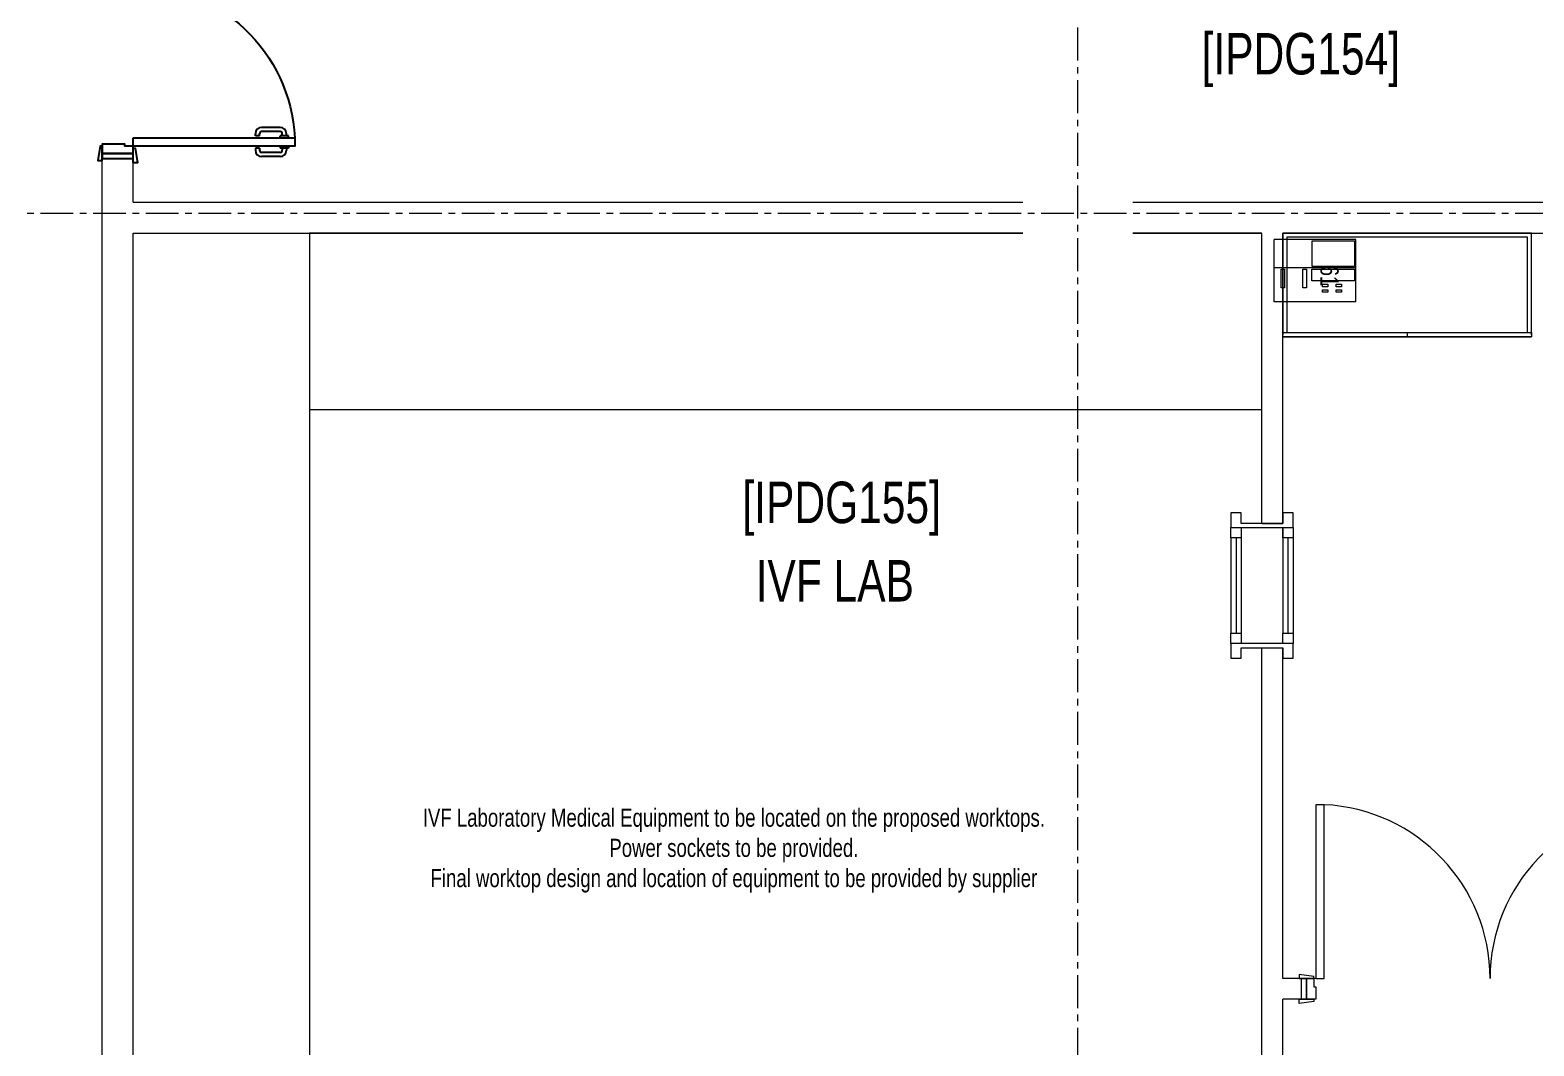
# Model space of a CAD drawing. Header units: millimetres. Extents: x 26027 to 581921, y 7230 to 233891.
# Drawn here: x 526695 to 533948, y 182079 to 186980 of the extents above; entities that cross this region are included whole.
import ezdxf

# ---------------------------------------------------------------- set-up
doc = ezdxf.new("R2010")
doc.units = ezdxf.units.MM
doc.header["$LTSCALE"] = 5
doc.linetypes.add('CENTER', pattern=[50.8, 31.75, -6.35, 6.35, -6.35])
doc.linetypes.add('HIDDEN2', pattern=[0.1875, 0.125, -0.0625])
for name, color, linetype, lineweight in [('1ST-WNDW', 7, 'Continuous', 5), ('72_EGR_BASE_TEXT', 7, 'Continuous', 5), ('Medical Equipment and Furniture', 163, 'Continuous', 0), ('Walls', 32, 'Continuous', 5)]:
    doc.layers.add(name, color=color, linetype=linetype, lineweight=lineweight)
for name, color, linetype in [('axes', 9, 'Continuous'), ('GE-ARCHITECTURAL_ELEMENTS', 8, 'Continuous'), ('GE-FURNITURE', 8, 'Continuous')]:
    doc.layers.add(name, color=color, linetype=linetype)
doc.layers.add('Wooden Joinery', color=7, linetype='Continuous', lineweight=5, true_color=0xffdcd1)
doc.styles.add('X3G_ENTITY_257CFD', font='swisscl.ttf', dxfattribs={"height": 200})
doc.styles.add('X3G_ENTITY_2587EA', font='swisscl.ttf', dxfattribs={"height": 200})

# ---------------------------------------------------------------- blocks, each defined once
blk = doc.blocks.new('ME11129-P')
for p, q in [((0, 0.3), (0.395, 0.3)), ((0, 0), (0, 0.3)), ((0.395, 0), (0.395, 0.3)), ((0, 0.1631), (0.395, 0.1631)), ((0, 0), (0.395, 0))]:
    blk.add_line(p, q)
for points in [[(0.0075, 0.2943), (0.0075, 0.1703), (0.2112, 0.1703), (0.2112, 0.2943)], [(0.0075, 0.1574), (0.0075, 0.1), (0.2124, 0.1), (0.2124, 0.1574)], [(0.2393, 0.1574), (0.2393, 0.0673), (0.2557, 0.0673), (0.2557, 0.1574)], [(0.3447, 0.1574), (0.3447, 0.0673), (0.3611, 0.0673), (0.3611, 0.1574)], [(0.0696, 0.0837), (0.0696, 0.072), (0.0953, 0.072), (0.0953, 0.0837)], [(0.1351, 0.0837), (0.1351, 0.072), (0.1609, 0.072), (0.1609, 0.0837)], [(0.0696, 0.0579), (0.0696, 0.0462), (0.0953, 0.0462), (0.0953, 0.0579)], [(0.1351, 0.0579), (0.1351, 0.0462), (0.1609, 0.0462), (0.1609, 0.0579)]]:
    blk.add_lwpolyline(points, close=True)
blk = doc.blocks.new('A$C72370EFE')
at = {"layer": 'GE-ARCHITECTURAL_ELEMENTS'}
for p, q in [((-0.05, -0.07), (-0.05, -0.16)), ((-0.03, -0.07), (-0.03, -0.16)), ((-0.01, -0.04), (-0.02, -0.04)), ((-0.01, -0.06), (-0.02, -0.06)), ((-0.01, -0.03), (-0.01, -0.07)), ((0, -0.03), (-0.01, -0.03)), ((0, -0.07), (-0.01, -0.07)), ((0.04, -0.03), (0.05, -0.03)), ((0.04, -0.07), (0.05, -0.07)), ((0.05, -0.03), (0.05, -0.07)), ((0.05, -0.04), (0.06, -0.04)), ((0.05, -0.06), (0.06, -0.06)), ((0.07, -0.07), (0.07, -0.16)), ((0.09, -0.07), (0.09, -0.16)), ((-0.01, -0.17), (-0.02, -0.17)), ((-0.01, -0.19), (-0.02, -0.19)), ((-0.01, -0.17), (-0.01, -0.19)), ((0.05, -0.17), (0.06, -0.17)), ((0.05, -0.17), (0.05, -0.19)), ((0.05, -0.19), (0.06, -0.19))]:
    blk.add_line(p, q, dxfattribs=at)
for centre, radius, start, end in [((-0.02, -0.07), 0.03, 90, 180), ((-0.02, -0.07), 0.01, 90, 180), ((0.06, -0.07), 0.03, 0, 90), ((0.06, -0.07), 0.01, 0, 90), ((-0.02, -0.16), 0.03, 180, 270), ((-0.02, -0.16), 0.01, 180, 270), ((0.06, -0.16), 0.01, 270, 0), ((0.06, -0.16), 0.03, 270, 0)]:
    blk.add_arc(centre, radius, start, end, dxfattribs=at)
blk = doc.blocks.new('DR1')
at = {"layer": 'GE-FURNITURE', "elevation": 0}
for points in [[(1743402.9, 41721.9), (1743392.9, 41721.9), (1743382.9, 41791.9), (1743402.9, 41791.9)], [(1743552.9, 41731.9), (1743562.9, 41731.9), (1743572.9, 41801.9), (1743552.9, 41801.9)], [(1743552.9, 41681.9), (1744331.9, 41681.9), (1744331.9, 41721.9), (1743552.9, 41721.9)], [(1743402.9, 40941.9), (1743392.9, 40941.9), (1743382.9, 40871.9), (1743402.9, 40871.9)], [(1743552.9, 40931.9), (1743562.9, 40931.9), (1743572.9, 40861.9), (1743552.9, 40861.9)]]:
    blk.add_lwpolyline(points, close=True, dxfattribs=at)
for points in [[(1743552.9, 41756.9), (1743402.9, 41756.9), (1743402.9, 41781.9), (1743552.9, 41781.9), (1743552.9, 41756.9)], [(1743552.9, 41756.9), (1743552.9, 41721.9), (1743512.9, 41721.9), (1743512.9, 41711.9), (1743402.9, 41711.9), (1743402.9, 41756.9), (1743552.9, 41756.9)], [(1743552.9, 40906.9), (1743552.9, 40941.9), (1743512.9, 40941.9), (1743512.9, 40951.9), (1743402.9, 40951.9), (1743402.9, 40906.9), (1743552.9, 40906.9)], [(1743552.9, 40906.9), (1743402.9, 40906.9), (1743402.9, 40881.9), (1743552.9, 40881.9), (1743552.9, 40906.9)]]:
    blk.add_lwpolyline(points, dxfattribs=at)
at = {"layer": 'GE-FURNITURE'}
blk.add_arc((1743552.9, 41721.9, 0), 780, 270, 357.0603, dxfattribs=at)
at = {"layer": 'GE-FURNITURE', "xscale": -999.9999999998856, "yscale": 999.9999999998856, "zscale": 999.9999999998854, "rotation": 270}
blk.add_blockref('A$C72370EFE', (1744331.9, 41681.9, 0), dxfattribs=at)
blk = doc.blocks.new('WND6')
at = {"color": 0, "linetype": 'Continuous'}
for p, q in [((-0.2, 0.1), (-0.2, -0.1)), ((0, 0.1), (-0.2, 0.1)), ((0, -0.1), (0, 0.1)), ((-0.2, -0.1), (0, -0.1))]:
    blk.add_line(p, q, dxfattribs=at)
blk = doc.blocks.new('1-W9')
at = {"layer": '1ST-WNDW', "color": 94, "linetype": 'Continuous'}
for p, q in [((53, 25), (7, 25)), ((53, 20), (7, 20)), ((58, 0), (7, 0)), ((53, -5), (7, -5))]:
    blk.add_line(p, q, dxfattribs=at)
at = {"layer": '1ST-WNDW', "color": 8, "linetype": 'Continuous'}
for p, q in [((53, 22.5), (7, 22.5)), ((53, -2.5), (7, -2.5))]:
    blk.add_line(p, q, dxfattribs=at)
at = {"layer": '1ST-WNDW', "color": 3, "linetype": 'Continuous'}
for points in [[(2, 25), (1.5, 25), (-5, 25), (-5, 20), (0, 20), (0, 0), (-5, 0), (-5, -5), (2, -5)], [(65, 25), (58, 25), (58, 20), (58, -5), (65, -5), (65, 0), (60, 0), (60, 20), (65, 20)]]:
    blk.add_lwpolyline(points, close=True, dxfattribs=at)
at = {"layer": '1ST-WNDW', "color": 3, "linetype": 'Continuous', "xscale": -25.00000000000091, "yscale": 25, "zscale": 25, "rotation": 179.9999999999937}
for p in [(7, 22.5), (7, -2.5)]:
    blk.add_blockref('WND6', p, dxfattribs=at)
at = {"layer": '1ST-WNDW', "color": 3, "linetype": 'Continuous', "xscale": -25, "yscale": 25, "zscale": 25}
for p in [(53, 22.5), (53, -2.5)]:
    blk.add_blockref('WND6', p, dxfattribs=at)

msp = doc.modelspace()

# ---------------------------------------------------------------- linework, layer by layer
at = {"layer": 'axes', "linetype": 'CENTER', "lineweight": 0}
for p, q in [((531748.8, 120285.6, 0), (531748.8, 205820.3, 0)), ((544175.8, 186094.8, 2.4), (461082.1, 186094.8, 2.4))]:
    msp.add_line(p, q, dxfattribs=at)
at = {"layer": 'Medical Equipment and Furniture'}
for p, q in [((532736.7, 185500.3, 0), (533936.7, 185500.3, 0)), ((533336.7, 185520.3, 0), (533336.7, 185500.3, 0))]:
    msp.add_line(p, q, dxfattribs=at)
at = {"layer": 'Medical Equipment and Furniture', "elevation": 0}
for points in [[(527192.8, 186000.3), (528042.8, 186000.3), (528042.8, 181932.1), (527192.8, 181932.1)], [(532736.7, 185500.3), (532736.7, 185520.3), (533936.7, 185520.3), (533936.7, 185500.3)]]:
    msp.add_lwpolyline(points, close=True, dxfattribs=at)
msp.add_lwpolyline([(531483.8, 186000.3), (528042.8, 186000.3), (528042.8, 185150.3), (532636.7, 185150.3), (532636.7, 186000.3), (532013.8, 186000.3)], dxfattribs=at)
at = {"layer": 'Medical Equipment and Furniture', "elevation": 0, "flags": 128}
for points in [[(533936.7, 185510.3), (533936.7, 186000.3), (532736.7, 186000.3), (532736.7, 185510.3)], [(533916.7, 185520.3), (533916.7, 185980.3), (532756.7, 185980.3), (532756.7, 185520.3)]]:
    msp.add_lwpolyline(points, dxfattribs=at)
at = {"layer": 'Walls'}
for p, q in [((527042.8, 172870.3, 0), (527042.8, 186360.3, 0)), ((527042.8, 186360.3, 0), (527192.8, 186360.3, 0)), ((527192.8, 186150.3, 0), (527192.8, 186360.3, 0)), ((527192.8, 186150.3, 0), (531483.8, 186150.3, 0)), ((532013.8, 186150.3, 0), (538683.8, 186150.3, 0)), ((527192.8, 181932.1, 0), (527192.8, 186000.3, 0)), ((527192.8, 186000.3, 0), (531483.8, 186000.3, 0)), ((532013.8, 186000.3, 0), (532636.7, 186000.3, 0)), ((532636.7, 184600.3, 0), (532636.7, 186000.3, 0)), ((532736.7, 184600.3, 0), (532736.7, 186000.3, 0)), ((532736.7, 186000.3, 0), (538683.8, 186000.3, 0)), ((532636.7, 184600.3, 0), (532736.7, 184600.3, 0)), ((532636.7, 180851.3, 0), (532636.7, 184000.3, 0)), ((532636.7, 184000.3, 0), (532736.7, 184000.3, 0)), ((532736.7, 182403.8, 0), (532736.7, 184000.3, 0)), ((532896.7, 182403.8, 0), (532736.7, 182403.8, 0)), ((532851.7, 182303.8, 0), (532851.7, 182403.8, 0)), ((532736.7, 178552.6, 0), (532736.7, 182303.8, 0)), ((532896.7, 182303.8, 0), (532736.7, 182303.8, 0))]:
    msp.add_line(p, q, dxfattribs=at)
at = {"layer": 'Wooden Joinery', "elevation": 0}
for points in [[(532936.7, 182403.8), (532936.7, 183242.9), (532896.7, 183242.9), (532896.7, 182403.8)], [(532886.7, 182403.8), (532886.7, 182413.8), (532816.7, 182423.8), (532816.7, 182403.8)], [(532886.7, 182303.8), (532886.7, 182293.8), (532816.7, 182283.8), (532816.7, 182303.8)]]:
    msp.add_lwpolyline(points, close=True, dxfattribs=at)
for points in [[(532851.7, 182403.8), (532851.7, 182303.8), (532826.7, 182303.8), (532826.7, 182403.8), (532851.7, 182403.8)], [(532851.7, 182403.8), (532886.7, 182403.8), (532886.7, 182363.8), (532896.7, 182363.8), (532896.7, 182303.8), (532851.7, 182303.8), (532851.7, 182403.8)]]:
    msp.add_lwpolyline(points, dxfattribs=at)
at = {"layer": 'Wooden Joinery'}
for centre, start, end in [((532896.7, 182403.8, 0), 0, 87.2706), ((534576.7, 182403.8, 0), 92.7294, 180)]:
    msp.add_arc(centre, 840, start, end, dxfattribs=at)

# ---------------------------------------------------------------- block references
at = {"layer": '1ST-WNDW', "color": 6, "linetype": 'Continuous', "xscale": 10, "yscale": 10, "zscale": 10, "rotation": 90}
msp.add_blockref('1-W9', (532736.7, 184000.3, 0), dxfattribs=at)
msp.add_blockref('1-W9', (532736.7, 184000.3, 0), dxfattribs=at)
msp.add_blockref('1-W9', (532736.7, 184000.3, 0), dxfattribs=at)
at = {"layer": 'Medical Equipment and Furniture', "linetype": 'HIDDEN2', "ltscale": 5000, "extrusion": (-8.55145e-16, 4.19218e-15, -1), "xscale": 1000.000000000002, "yscale": 1000.000000000002, "zscale": 1000.000000000002, "rotation": 0.0001913008751468605}
msp.add_blockref('ME11129-P', (-533090.1, 185669.8, 0), dxfattribs=at)
at = {"layer": 'Wooden Joinery', "xscale": -1, "rotation": 180}
msp.add_blockref('DR1', (-1216360.1, 228142.2, 0), dxfattribs=at)

# ---------------------------------------------------------------- texts
at = {"layer": '72_EGR_BASE_TEXT', "char_height": 200, "attachment_point": 2, "style": 'X3G_ENTITY_2587EA'}
for s, insert in [('[IPDG154]', (532823.9, 186966)), ('[IPDG155]', (530609.4, 184801.3)), ('IVF LAB', (530576.3, 184423.2))]:
    msp.add_mtext(s, dxfattribs=dict(at, insert=insert))
at = {"layer": 'Medical Equipment and Furniture', "insert": (533006.3, 185793.9, 0), "char_height": 87.47, "width": 82.543, "attachment_point": 2, "rotation": 270, "style": 'X3G_ENTITY_257CFD'}
msp.add_mtext('61', dxfattribs=at)
at = {"layer": 'Medical Equipment and Furniture', "color": 1, "insert": (530089.7, 183224.2, 0), "char_height": 87.473, "width": 3260.537, "attachment_point": 2, "style": 'X3G_ENTITY_257CFD'}
msp.add_mtext('IVF Laboratory Medical Equipment to be located on the proposed worktops.\\PPower sockets to be provided.\\PFinal worktop design and location of equipment to be provided by supplier', dxfattribs=at)

doc.saveas('drawing.dxf')
